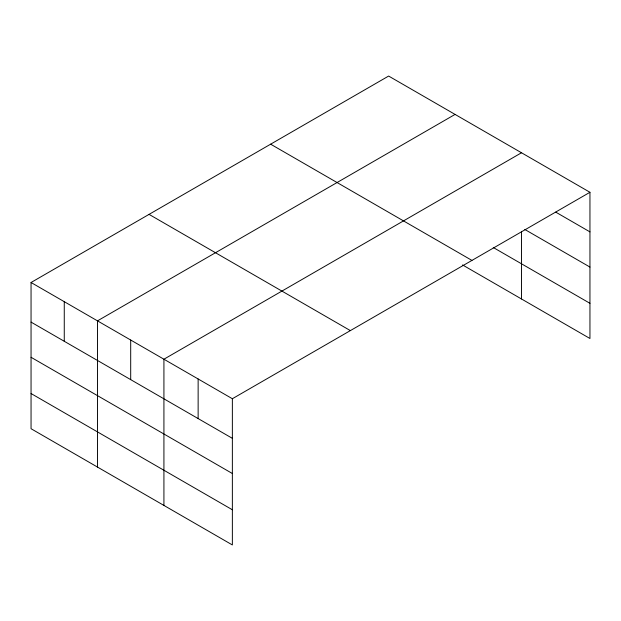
<?xml version="1.0" encoding="UTF-8"?>
<svg xmlns="http://www.w3.org/2000/svg" width="621" height="621" viewBox="0 0 621 621"><rect width="100%" height="100%" fill="white"/><g stroke="black" fill="none" stroke-linecap="round" stroke-linejoin="round"><path stroke-width="0.93" d="M462.544 264.942L589.95 338.499L589.95 192.285L388.637 76.057L31.05 282.501L31.05 428.715L232.363 544.943L232.363 398.729L31.05 282.501M455.069 114.411L97.481 320.855L97.481 467.077M521.5 152.766L163.921 359.217L163.921 505.432M232.363 398.729L589.95 192.285M555.725 212.126L589.95 231.881M524.838 229.475L589.95 267.069M493.268 247.5L589.95 303.312M270.632 144.181L471.944 260.409M149.056 214.377L350.368 330.605M31.05 322.105L232.363 438.333M31.05 357.285L232.363 473.512M31.05 393.535L232.363 509.763M521.5 231.361L521.5 298.98M198.138 378.973L198.138 418.577M130.697 340.036L130.697 379.641M64.266 301.682L64.266 341.286"/></g></svg>
